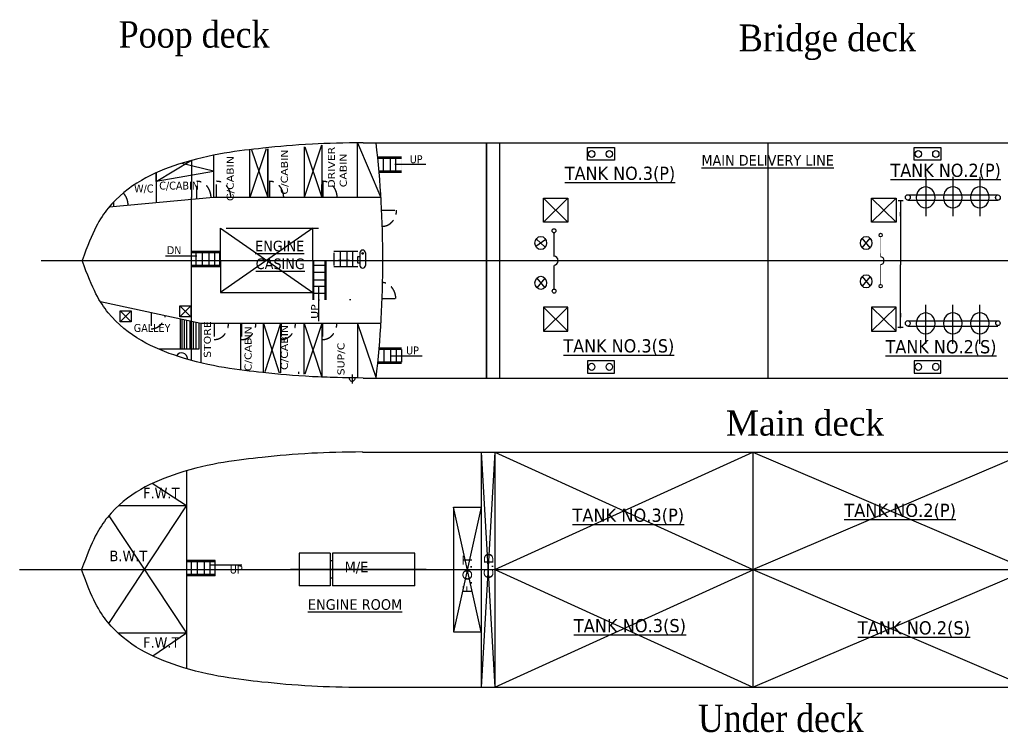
# Model space of a CAD drawing. Header units: millimetres. Extents: x 59105 to 143199, y 20969 to 98906.
# Drawn here: x 59980 to 107720, y 20969 to 55575 of the extents above; entities that cross this region are included whole.
import ezdxf

# ---------------------------------------------------------------- set-up
doc = ezdxf.new("R2010")
doc.units = ezdxf.units.MM
doc.header["$MEASUREMENT"] = 0
doc.linetypes.add('HIDDEN', pattern=[9.525, 6.35, -3.175])
doc.linetypes.add('HIDDEN2', pattern=[4.7625, 3.175, -1.5875])
doc.layers.add('Layer1', color=7, linetype='Continuous')
doc.layers.add('Layer2', color=7, linetype='HIDDEN')
doc.styles.add('MtXpl_Times_New_Roma', font='times.ttf')
doc.styles.add('MtXpl_Verdana', font='verdana.ttf')

# ---------------------------------------------------------------- blocks, each defined once
blk = doc.blocks.new('A$C566F643F')
at = {"layer": 'Layer1', "lineweight": 30, "ltscale": 100, "const_width": 20}
for points in [[(0, 173), (-1, 1064)], [(1, -1064), (0, -173)]]:
    blk.add_lwpolyline(points, dxfattribs=at)
blk.add_lwpolyline([(0, 173, -1), (0, -173, -1)], format="xyb", dxfattribs=at)
at = {"layer": 'Layer1', "lineweight": 30, "ltscale": 100}
for centre in [(-1, 1143), (1, -1143)]:
    blk.add_circle(centre, 79.1, dxfattribs=at)

msp = doc.modelspace()

# ---------------------------------------------------------------- hatches: boundary and pattern name
at = {"layer": 'Layer1', "lineweight": -2, "ltscale": 100}
h = msp.add_hatch(color=0, dxfattribs=at)
h.paths.add_polyline_path([(78524, 48216), (78506, 48216), (78506, 48587), (78524, 48587)])
h.paths.add_polyline_path([(78524, 48587), (78506, 48587), (78506, 48831), (78524, 48831)])
h.paths.add_polyline_path([(78524, 48152), (78506, 48152), (78506, 48216), (78524, 48216)])
h.paths.add_polyline_path([(78524, 48831), (78506, 48831), (78506, 48895), (78524, 48895)])
for points in [[(102647, 46821), (102914, 46821), (102914, 46752), (102647, 46752)], [(102642, 40668), (102909, 40668), (102909, 40599), (102642, 40599)]]:
    msp.add_hatch(color=0, dxfattribs=at).paths.add_polyline_path(points)
h = msp.add_hatch(color=0, dxfattribs=at)
h.paths.add_polyline_path([(69704, 44255), (69686, 44255), (69686, 43884), (69704, 43884)])
h.paths.add_polyline_path([(69704, 43884), (69686, 43884), (69686, 43640), (69704, 43640)])
h.paths.add_polyline_path([(69704, 44320), (69686, 44320), (69686, 44255), (69704, 44255)])
h.paths.add_polyline_path([(69704, 43640), (69686, 43640), (69686, 43576), (69704, 43576)])
h = msp.add_hatch(color=0, dxfattribs=at)
h.paths.add_polyline_path([(75265, 44255), (75247, 44255), (75247, 43884), (75265, 43884)])
h.paths.add_polyline_path([(75265, 43884), (75247, 43884), (75247, 43640), (75265, 43640)])
h.paths.add_polyline_path([(75265, 44320), (75247, 44320), (75247, 44255), (75265, 44255)])
h.paths.add_polyline_path([(75265, 43640), (75247, 43640), (75247, 43576), (75265, 43576)])
h = msp.add_hatch(color=0, dxfattribs=at)
h.paths.add_polyline_path([(76409, 44255), (76390, 44255), (76390, 43884), (76409, 43884)])
h.paths.add_polyline_path([(76409, 43884), (76390, 43884), (76390, 43640), (76409, 43640)])
h.paths.add_polyline_path([(76409, 44320), (76390, 44320), (76390, 44255), (76409, 44255)])
h.paths.add_polyline_path([(76409, 43640), (76390, 43640), (76390, 43576), (76409, 43576)])
h = msp.add_hatch(color=0, dxfattribs=at)
h.paths.add_polyline_path([(78530, 39553), (78512, 39553), (78512, 39182), (78530, 39182)])
h.paths.add_polyline_path([(78530, 39182), (78512, 39182), (78512, 38938), (78530, 38938)])
h.paths.add_polyline_path([(78530, 39617), (78512, 39617), (78512, 39553), (78530, 39553)])
h.paths.add_polyline_path([(78530, 38938), (78512, 38938), (78512, 38874), (78530, 38874)])
h = msp.add_hatch(color=0, dxfattribs=at)
h.paths.add_polyline_path([(69481, 29242), (69463, 29242), (69463, 28871), (69481, 28871)])
h.paths.add_polyline_path([(69481, 28871), (69463, 28871), (69463, 28627), (69481, 28627)])
h.paths.add_polyline_path([(69481, 29306), (69463, 29306), (69463, 29242), (69481, 29242)])
h.paths.add_polyline_path([(69481, 28627), (69463, 28627), (69463, 28563), (69481, 28563)])

# ---------------------------------------------------------------- linework, layer by layer
at = {"color": 0, "lineweight": -2}
for p, q in [((76662, 49595), (124999, 49595)), ((76662, 38174), (124999, 38174)), ((76633, 34581), (120913, 34581)), ((59980, 28871), (135516, 28871)), ((76633, 23162), (120913, 23162))]:
    msp.add_line(p, q, dxfattribs=at)
at = {"color": 0, "linetype": 'HIDDEN2', "lineweight": -2}
for p, q in [((82657, 38174), (82657, 49595)), ((83315, 38174), (83315, 49595)), ((96340, 38174), (96340, 49595)), ((68321, 39030), (68321, 46943))]:
    msp.add_line(p, q, dxfattribs=at)
at = {"color": 0, "lineweight": -2, "ltscale": 100}
for p, q in [((82394, 34581), (82394, 23162)), ((83060, 34581), (83060, 23162))]:
    msp.add_line(p, q, dxfattribs=at)
at = {"color": 0}
msp.add_line((95595, 34581), (95596, 23162), dxfattribs=at)
at = {"color": 0, "lineweight": -2}
for points in [[(76662, 49595), (75781, 49595), (73741, 49529), (71738, 49332), (68198, 48947), (64658, 47313), (63525, 45312), (63021, 43884)], [(76662, 38174), (75781, 38174), (73741, 38240), (71738, 38437), (68198, 38822), (64658, 40456), (63525, 42457), (63021, 43884)], [(76633, 34582), (75752, 34582), (73711, 34516), (71709, 34318), (68169, 33934), (64629, 32299), (63496, 30299), (62992, 28871)], [(76626, 23144), (75745, 23145), (73704, 23213), (71702, 23413), (68163, 23802), (64625, 25441), (63494, 27443), (62992, 28871)]]:
    msp.add_open_spline(points, degree=3, knots=[0, 0, 0, 0, 2748.696919, 6456.924169, 11429.398119, 15199.713295, 16844.882178, 16844.882178, 16844.882178, 16844.882178], dxfattribs=at)
for points in [[(76662, 49595), (76662, 49595), (76661, 49595), (76661, 49595)], [(63021, 43884), (63021, 43884), (63021, 43884), (63021, 43884)], [(63021, 43884), (63021, 43884), (63021, 43884), (63021, 43884)], [(76662, 38174), (75996, 38174), (75330, 38199), (74664, 38219)], [(62992, 28871), (62992, 28871), (62992, 28871), (62992, 28871)], [(62992, 28871), (62992, 28871), (62992, 28871), (62992, 28871)]]:
    msp.add_open_spline(points, degree=3, dxfattribs=at)
at = {"layer": 'Layer1', "color": 0, "lineweight": -2, "ltscale": 100}
for p, q in [((71961, 49302), (71163, 46943)), ((71163, 46943), (71163, 49242)), ((71247, 49249), (72031, 46943)), ((72031, 49306), (72031, 46943)), ((72031, 46943), (72031, 49306)), ((74639, 49475), (73796, 46943)), ((73796, 49405), (73796, 46943)), ((73837, 49408), (74664, 46943)), ((74664, 49478), (74664, 46943)), ((76397, 46943), (76397, 49594)), ((76397, 49594), (77532, 46943)), ((82657, 49595), (82657, 38174)), ((87565, 49365), (88870, 49365)), ((87565, 48759), (87565, 49365)), ((88870, 49365), (88870, 48759)), ((103430, 49365), (104735, 49365)), ((103430, 48759), (103430, 49365)), ((104735, 49365), (104735, 48759)), ((66609, 47720), (68321, 48752)), ((68321, 48752), (68321, 46943)), ((69399, 48993), (69399, 46943)), ((78524, 48895), (77372, 48895)), ((78524, 48831), (77378, 48831)), ((77663, 48216), (77663, 48831)), ((77989, 48216), (77989, 48831)), ((78259, 48216), (78259, 48831)), ((88870, 48759), (87565, 48759)), ((104735, 48759), (103430, 48759)), ((67858, 48604), (69399, 48233)), ((78809, 48547), (78201, 48547)), ((79716, 48547), (78809, 48547)), ((69399, 48207), (66609, 47720)), ((66609, 47720), (66609, 48138)), ((66609, 48138), (66609, 46686)), ((78524, 48216), (77436, 48216)), ((78524, 48152), (77442, 48152)), ((103995, 47942), (103995, 46036)), ((105311, 47942), (105311, 46036)), ((106628, 47942), (106628, 46036)), ((72116, 47724), (72116, 46943)), ((74712, 47724), (74712, 46943)), ((69399, 46943), (64324, 46475)), ((77532, 46943), (69399, 46943)), ((85426, 46904), (86616, 46904)), ((85426, 45734), (85426, 46904)), ((85426, 46904), (86616, 45734)), ((86616, 46904), (85426, 45734)), ((86616, 46904), (86616, 45734)), ((101371, 46904), (102560, 46904)), ((101371, 45734), (101371, 46904)), ((101371, 46904), (102560, 45734)), ((102560, 46904), (101371, 45734)), ((102560, 46904), (102560, 45734)), ((103123, 47071), (107504, 47071)), ((103123, 47071), (107504, 47071)), ((103123, 46814), (107504, 46814)), ((102776, 46752), (102776, 43675)), ((102776, 46414), (102776, 46225)), ((102776, 46036), (102776, 46225)), ((69745, 43884), (69745, 45445)), ((69745, 45445), (74220, 42324)), ((74220, 45445), (69745, 42324)), ((70017, 45445), (74492, 45445)), ((74220, 43884), (74220, 45445)), ((86616, 45734), (85426, 45734)), ((102560, 45734), (101371, 45734)), ((85535, 44901), (85060, 44555)), ((85517, 44527), (85078, 44929)), ((85941, 44081), (85940, 45221)), ((100910, 44496), (101298, 44960)), ((101294, 44492), (100914, 44964)), ((67072, 44103), (67980, 44103)), ((67980, 44103), (68587, 44103)), ((69704, 44320), (68321, 44320)), ((69704, 44255), (68321, 44255)), ((68543, 44255), (68543, 43640)), ((68843, 44255), (68843, 43640)), ((69169, 44255), (69169, 43640)), ((69439, 44255), (69439, 43640)), ((69686, 44320), (69686, 43576)), ((69704, 43576), (69704, 44320)), ((76409, 44320), (75247, 44320)), ((75247, 44255), (75247, 43640)), ((75247, 44255), (75247, 43640)), ((75548, 44320), (75548, 43576)), ((75873, 44320), (75873, 43576)), ((76143, 44320), (76143, 43576)), ((76504, 44054), (76400, 44054)), ((76400, 44054), (76400, 43764)), ((76504, 44255), (76504, 43640)), ((76784, 44255), (76784, 43640)), ((61026, 43884), (140644, 43884)), ((69704, 43640), (68321, 43640)), ((69704, 43576), (68321, 43576)), ((69745, 43884), (69745, 42324)), ((74220, 43884), (74220, 42324)), ((74220, 43884), (74220, 41969)), ((74277, 41969), (74277, 43884)), ((74821, 43634), (74277, 43634)), ((74821, 41969), (74821, 43884)), ((74878, 41969), (74878, 43884)), ((76409, 43576), (75247, 43576)), ((76010, 43884), (75465, 43884)), ((76400, 43764), (76504, 43764)), ((85942, 42495), (85941, 43636)), ((102776, 40599), (102776, 43675)), ((74821, 43294), (74277, 43294)), ((85103, 43025), (85491, 42561)), ((85488, 43029), (85107, 42557)), ((100910, 43100), (101298, 42636)), ((101294, 43104), (100914, 42632)), ((74821, 42927), (74277, 42927)), ((74821, 42622), (74277, 42622)), ((74507, 41964), (74507, 42651)), ((69745, 42324), (74220, 42324)), ((74821, 42282), (74277, 42282)), ((68786, 40825), (63901, 41881)), ((67757, 41682), (68297, 41682)), ((67757, 41151), (67757, 41682)), ((67757, 41682), (68297, 41151)), ((68297, 41682), (67757, 41151)), ((68297, 41682), (68297, 41151)), ((74492, 41969), (74549, 41969)), ((74507, 40939), (74507, 41964)), ((76067, 41969), (76010, 41969)), ((86616, 41616), (85426, 41616)), ((85426, 41616), (85426, 40447)), ((85426, 40447), (86616, 41616)), ((86616, 40447), (85426, 41616)), ((86616, 40447), (86616, 41616)), ((102560, 41616), (101371, 41616)), ((101371, 41616), (101371, 40447)), ((101371, 40447), (102560, 41616)), ((102560, 40447), (101371, 41616)), ((102560, 40447), (102560, 41616)), ((103995, 39827), (103995, 41733)), ((105311, 39827), (105311, 41733)), ((106628, 39827), (106628, 41733)), ((64859, 41441), (65399, 41441)), ((64859, 40910), (64859, 41441)), ((65399, 41441), (64859, 40910)), ((64859, 41440), (65399, 40910)), ((65399, 41441), (65399, 40910)), ((68297, 41151), (67757, 41151)), ((102776, 41315), (102776, 41126)), ((102776, 40936), (102776, 41126)), ((65399, 40910), (64859, 40910)), ((67773, 41044), (67773, 39576)), ((67864, 41025), (67864, 39576)), ((67977, 41000), (67977, 39576)), ((68091, 40976), (68091, 39576)), ((68249, 40941), (68249, 39576)), ((68408, 40907), (68408, 39576)), ((68544, 40878), (68544, 39576)), ((68681, 40848), (68681, 39576)), ((77531, 40823), (68786, 40826)), ((68786, 40825), (68786, 38910)), ((70729, 38572), (70729, 40825)), ((71819, 38476), (71819, 40825)), ((71819, 40825), (72588, 38433)), ((72653, 40825), (71887, 38472)), ((72653, 40825), (72646, 38430)), ((72653, 40825), (72653, 38430)), ((73801, 38364), (73801, 40824)), ((73801, 40824), (74664, 38219)), ((74664, 40824), (73841, 38361)), ((74664, 40824), (74664, 38219)), ((76397, 40824), (77297, 38174)), ((76397, 40824), (76397, 38175)), ((103123, 40955), (107504, 40955)), ((103123, 40698), (107504, 40698)), ((103123, 40698), (107504, 40698)), ((85426, 40447), (86616, 40447)), ((101371, 40447), (102560, 40447)), ((68681, 39576), (66735, 39576)), ((78530, 39553), (77437, 39553)), ((78530, 39617), (77443, 39617)), ((77669, 39553), (77669, 38938)), ((77995, 39553), (77995, 38938)), ((78628, 39238), (78021, 39238)), ((78265, 39553), (78265, 38938)), ((78530, 39553), (78530, 38938)), ((79536, 39238), (78628, 39238)), ((78530, 38874), (77373, 38874)), ((78530, 38938), (77379, 38938)), ((88870, 39010), (87565, 39010)), ((87565, 39010), (87565, 38404)), ((88870, 38404), (88870, 39010)), ((104735, 39010), (103430, 39010)), ((103430, 39010), (103430, 38404)), ((104735, 38404), (104735, 39010)), ((73531, 38469), (73531, 38382)), ((76134, 38342), (76130, 37907)), ((87565, 38404), (88870, 38404)), ((103430, 38404), (104735, 38404)), ((82394, 34581), (83060, 23162)), ((83060, 34581), (82394, 23162)), ((83060, 34581), (95596, 28871)), ((83060, 28871), (95595, 34581)), ((95595, 34581), (108974, 28871)), ((95596, 28871), (108974, 34580)), ((68081, 33666), (68081, 24076)), ((68081, 31964), (66414, 33048)), ((64314, 26257), (68081, 31964)), ((68081, 31964), (64774, 31964)), ((81063, 31900), (81063, 25842)), ((81063, 31900), (82394, 31900)), ((82394, 25842), (81063, 31900)), ((82394, 31900), (81063, 25842)), ((64314, 31485), (68081, 25778)), ((75068, 29662), (73559, 29662)), ((73559, 29662), (73559, 28080)), ((75068, 29662), (75068, 28080)), ((79183, 29662), (75183, 29662)), ((75183, 29662), (75183, 28080)), ((79183, 28080), (79183, 29662)), ((69481, 29306), (68081, 29306)), ((69481, 29242), (68081, 29242)), ((68306, 29242), (68306, 28627)), ((68610, 29242), (68610, 28627)), ((68940, 29242), (68940, 28627)), ((69213, 29242), (69213, 28627)), ((69463, 29306), (69463, 28563)), ((69481, 28563), (69481, 29306)), ((75183, 29291), (75068, 29291)), ((69856, 29090), (69242, 29090)), ((70775, 29090), (69856, 29090)), ((74240, 28871), (73142, 28871)), ((75068, 28871), (73736, 28871)), ((74312, 28871), (74240, 28871)), ((79731, 28871), (74384, 28871)), ((75183, 28871), (79183, 28871)), ((79731, 28871), (81062, 28871)), ((83060, 23162), (95640, 28871)), ((83060, 28871), (95596, 23162)), ((95596, 28871), (108974, 23161)), ((95596, 23162), (108974, 28871)), ((69481, 28627), (68081, 28627)), ((69481, 28563), (68081, 28563)), ((75183, 28451), (75068, 28451)), ((75068, 28080), (73559, 28080)), ((79183, 28080), (75183, 28080)), ((81063, 25842), (82394, 25842)), ((68081, 25778), (64774, 25778)), ((68081, 25778), (66454, 24675))]:
    msp.add_line(p, q, dxfattribs=at)
for centre, major_axis, start_param, end_param in [((38777, 43879), (0, 43882), 4.582023, 4.842951), ((87769, 49052), (0, 173), 1.570796326794797, 7.853981633974383), ((88623, 49052), (0, 173), 1.570796326795159, 7.853981633974746), ((103634, 49052), (0, 173), 1.570796326795278, 7.853981633974864), ((104488, 49052), (0, 173), 1.570796326794915, 7.853981633974501), ((103995, 46943), (0, 513), -1.570796, 1.570796), ((105311, 46943), (0, 513), 4.712389, 7.853982), ((106628, 46943), (0, 513), 4.712389, 7.853982), ((103129, 46946), (0, 131), 1.570796326794809, 7.853981633974396), ((103995, 46943), (0, 513), 1.570796, 4.712389), ((105311, 46943), (0, 513), 1.570796, 4.712389), ((106628, 46943), (0, 513), 1.570796, 4.712389), ((107502, 46935), (0, 129), 1.570796326795195, 7.853981633974781), ((85940, 45323), (0, 101), 1.570796326795115, 7.853981633974701), ((85297, 44728), (0, 319), 1.570796326794687, 7.853981633974273), ((101104, 44728), (0, 319), 1.570796326794755, 7.853981633974341), ((76644, 44227), (0, 161), -1.396075, 1.396075), ((76644, 44227), (0, 44.4), 1.570796326796588, 7.853981633976174), ((85941, 43871), (0, 222), 3.141593, 6.283185), ((76644, 43668), (0, 161), 1.745517, 4.537668), ((85297, 42793), (0, 319), 1.570796326794626, 7.853981633974212), ((101104, 42868), (0, 319), 1.570796326794743, 7.85398163397433), ((85942, 42393), (0, 101), 1.570796326795058, 7.853981633974644), ((103995, 40826), (0, 513), -1.570796, 1.570796), ((105311, 40826), (0, 513), 4.712389, 7.853982), ((106628, 40826), (0, 513), 4.712389, 7.853982), ((103125, 40830), (0, 131), 1.5707963267951, 7.853981633974685), ((103995, 40826), (0, 513), 1.570796, 4.712389), ((105311, 40826), (0, 513), 1.570796, 4.712389), ((106628, 40826), (0, 513), 1.570796, 4.712389), ((107503, 40836), (0, 118), 1.57079632679509, 7.853981633974676), ((67848, 39065), (0, 334), 4.756244, 7.273407), ((87769, 38717), (0, 173), 1.570796326794923, 7.853981633974509), ((88623, 38717), (0, 173), 1.570796326795019, 7.853981633974605), ((103634, 38717), (0, 173), 1.570796326794956, 7.853981633974542), ((104488, 38717), (0, 173), 1.570796326795041, 7.853981633974628), ((71555, 38266), (0, 164), 0, 0.0251), ((73534, 38245), (0, 164), 0, 0.0251), ((76134, 38179), (0, 164), 0, 0.0251), ((76134, 38179), (0, 164), 1.554481, 4.699368)]:
    msp.add_ellipse(centre, major_axis=major_axis, ratio=0.88531, start_param=start_param, end_param=end_param, dxfattribs=at)
at = {"layer": 'Layer2', "color": 0, "lineweight": -2, "ltscale": 100}
for p, q in [((68586, 46868), (68586, 47724)), ((69548, 46943), (69548, 47724)), ((72031, 46943), (72031, 47724)), ((74664, 46943), (74664, 47724)), ((64556, 46497), (64556, 46735)), ((77566, 46325), (78290, 46325)), ((77592, 42029), (78256, 42029)), ((66372, 41347), (66372, 40565)), ((69433, 40827), (69432, 40045)), ((70765, 40826), (70765, 40044)), ((72687, 40826), (72687, 40044)), ((74698, 40824), (74698, 40042))]:
    msp.add_line(p, q, dxfattribs=at)
for centre, start_param, end_param in [((68586, 46943), 4.698201, 6.283185), ((69548, 46943), 4.712389, 6.283185), ((72116, 46943), 4.712389, 6.283185), ((74712, 46943), 4.712389, 6.283185), ((64556, 46572), 4.698201, 5.564789), ((77598, 46325), 3.142141, 4.712389), ((77563, 42029), 4.712389, 6.208715), ((66372, 41347), 3.141593, 4.523403), ((69433, 40827), 3.14119, 4.711986), ((70765, 40826), 3.14119, 4.711986), ((72687, 40826), 3.14119, 4.711986), ((74698, 40824), 3.14119, 4.711986)]:
    msp.add_ellipse(centre, major_axis=(0, 782), ratio=0.88531, start_param=start_param, end_param=end_param, dxfattribs=at)

# ---------------------------------------------------------------- block references
at = {"layer": 'Layer1', "color": 0, "lineweight": -2, "ltscale": 100, "xscale": 0.9613226994000001, "yscale": 1.08586}
msp.add_blockref('A$C566F643F', (101806, 43873), dxfattribs=at)

# ---------------------------------------------------------------- texts
at = {"color": 0, "lineweight": -2, "style": 'MtXpl_Times_New_Roma'}
for s, height, width, p in [('Poop deck', 1281.8, 0.903378, (64789, 54217)), ('Bridge deck', 1301.57, 0.903378, (94901, 54039)), ('Main deck', 1220.7, 0.980942, (94289, 35376)), ('Under deck', 1325.5, 0.866339, (92937, 20988))]:
    msp.add_text(s, height=height, dxfattribs=dict(at, width=width)).set_placement(p)
at = {"layer": 'Layer1', "color": 0, "lineweight": -2, "style": 'MtXpl_Verdana'}
for s, height, width, p in [('C/CABIN', 340.4, 1.129548, (73009, 47081)), ('DRIVER', 340.4, 1.129548, (75298, 47414)), ('C/CABIN', 340.4, 1.129548, (70376, 46765)), ('CABIN', 340.4, 1.129548, (75872, 47436)), ('UP', 340.4, 1.129548, (74481, 41050)), ('STORE', 340.4, 1.129548, (69268, 39153)), ('C/CABIN', 340.4, 1.129548, (71246, 38503)), ('C/CABIN', 340.4, 1.129548, (73009, 38563)), ('SUP/C', 340.4, 1.129548, (75759, 38307)), ('C.D', 459.3, 1.116076, (82990, 28423)), ('F.O.T', 459.3, 1.116076, (81955, 27713))]:
    msp.add_text(s, height=height, rotation=90, dxfattribs=dict(at, width=width)).set_placement(p)
for s, height, width, p in [('UP', 384.5, 0.88531, (78930, 48605)), ('%%UMAIN DELIVERY LINE', 512.72, 0.88531, (93103, 48487)), ('%%UTANK NO.3(P)', 640.9, 0.88531, (86465, 47795)), ('%%UTANK NO.2(P)', 640.9, 0.88531, (102286, 47940)), ('W/C', 384.5, 0.88531, (65539, 47184)), ('C/CABIN', 384.5, 0.88531, (66761, 47326)), ('DN', 384.5, 0.88531, (67131, 44189)), ('%%UENGINE', 512.7, 0.88531, (71422, 44328)), ('%%UCASING', 512.7, 0.88531, (71448, 43465)), ('GALLEY', 384.5, 0.88531, (65524, 40413)), ('UP', 384.5, 0.88531, (78753, 39320)), ('%%UTANK NO.3(S)', 640.9, 0.88531, (86395, 39416)), ('%%UTANK NO.2(S)', 640.9, 0.88531, (102048, 39372)), ('F.W.T', 512.6, 0.895997, (65973, 32329)), ('%%UTANK NO.2(P)', 640.81, 0.895997, (100042, 31429)), ('%%UTANK NO.3(P)', 640.81, 0.895997, (86835, 31191)), ('B.W.T', 512.6, 0.895997, (64346, 29278)), ('M/E', 512.6, 0.895997, (75766, 28741)), ('UP', 384.5, 0.895997, (70186, 28681)), ('%%UENGINE ROOM', 512.64, 0.895997, (73980, 26919)), ('%%UTANK NO.3(S)', 640.81, 0.895997, (86901, 25829)), ('%%UTANK NO.2(S)', 640.81, 0.895997, (100699, 25722)), ('F.W.T', 512.6, 0.895997, (65973, 25076))]:
    msp.add_text(s, height=height, dxfattribs=dict(at, width=width)).set_placement(p)

doc.saveas('drawing.dxf')
